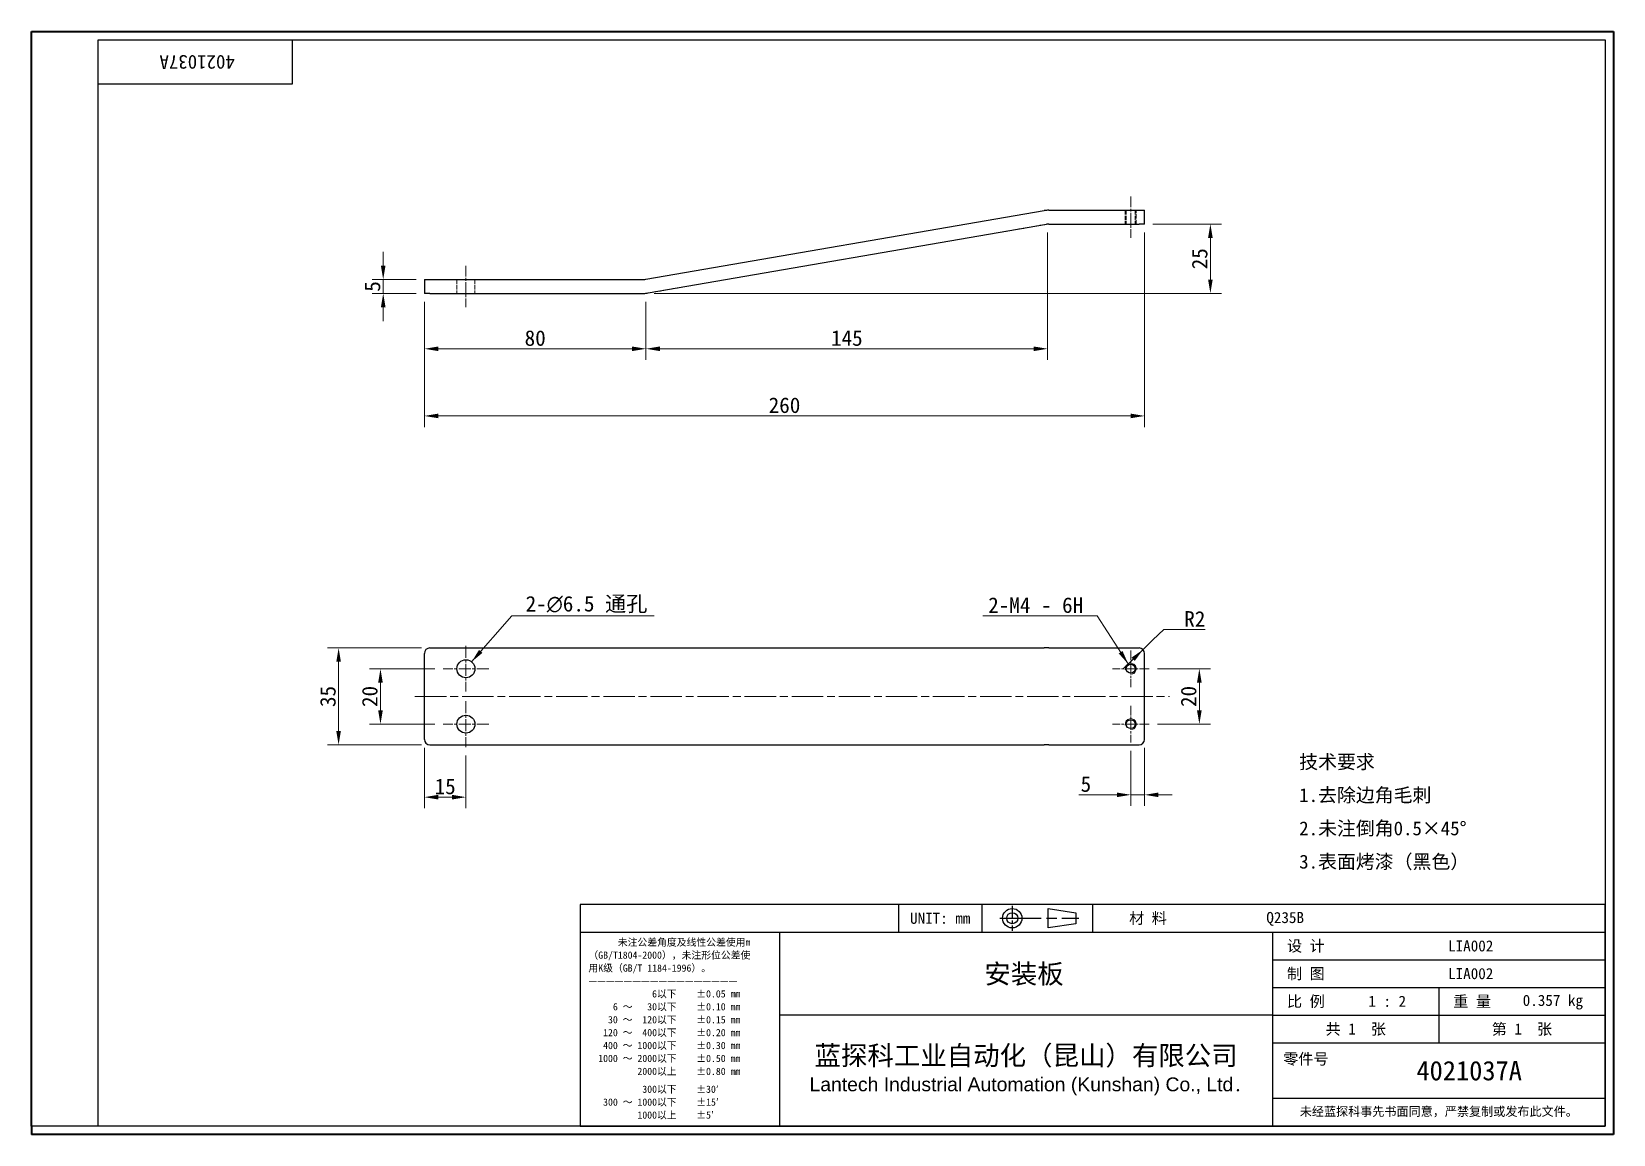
# Model space of a CAD drawing. Header units: millimetres. Extents: x 12 to 583, y 11 to 409.
import ezdxf
from ezdxf.enums import TextEntityAlignment as Align

# ---------------------------------------------------------------- set-up
doc = ezdxf.new("R2010")
doc.units = ezdxf.units.MM
doc.header["$LTSCALE"] = 2
for name, pattern in [('CHAIN', [0.3543, 0.2362, -0.0295, 0.0591, -0.0295]), ('DASHED', [0.2067, 0.1654, -0.0413]), ('DOTTED', [0.0482, 0.0069, -0.0413])]:
    doc.linetypes.add(name, pattern=pattern)
for name, color, linetype, lineweight in [('1', 7, 'Continuous', 18), ('可见 (ISO)', 7, 'Continuous', 25), ('可见窄的 (ISO)', 7, 'Continuous', 18), ('图框 (ISO)', 7, 'Continuous', 35), ('标题 (ISO)', 7, 'Continuous', 25), ('草图几何图元 (ISO)', 7, 'Continuous', 18)]:
    doc.layers.add(name, color=color, linetype=linetype, lineweight=lineweight)
for name, color, linetype, lineweight, true_color in [('中心标记 (ISO)', 1, 'CHAIN', 18, 0xff0000), ('中心线 (ISO)', 1, 'CHAIN', 18, 0xff0000), ('尺寸 (ISO)', 7, 'Continuous', 18, 0x008000), ('符号 (ISO)', 7, 'Continuous', 18, 0x008000), ('隐藏 (ISO)', 5, 'DASHED', 18, 0x0000ff)]:
    doc.layers.add(name, color=color, linetype=linetype, lineweight=lineweight, true_color=true_color)
doc.styles.add('文本样式164', font='SimSun.ttf')
doc.styles.add('文本样式165', font='SimSun.ttf')
doc.styles.add('文本样式74', font='SimSun.ttf')
doc.styles.add('最新国标', font='simfang.ttf')
doc.styles.add('注释文本 (ISO)', font='simfang.ttf')
doc.dimstyles.new('默认 (GB)', dxfattribs={"dimscale": 2, "dimtxt": 2.8, "dimasz": 2.5, "dimexe": 2, "dimexo": 1.5, "dimgap": 0.5, "dimtad": 1, "dimtoh": 1, "dimdsep": 46, "dimtxsty": '最新国标', "dimcen": 0.09, "dimdle": 10, "dimclrd": 256, "dimclre": 256, "dimclrt": 256, "dimaunit": 1, "dimadec": 3, "dimazin": 2, "dimtfac": 0.535714, "dimtmove": 0, "dimatfit": 3, "dimfxl": 0, "dimtolj": 1, "dimtzin": 0, "dimlwd": -1, "dimlwe": -1, "dimarcsym": 0})
doc.dimstyles.new('默认 (GB)$7', dxfattribs={"dimscale": 2, "dimtxt": 2.8, "dimasz": 2.5, "dimexe": 2, "dimexo": 1.5, "dimgap": 0.5, "dimtad": 1, "dimtoh": 1, "dimdsep": 46, "dimtxsty": '最新国标', "dimcen": 0.09, "dimdle": 10, "dimclrd": 256, "dimclre": 256, "dimclrt": 256, "dimaunit": 1, "dimadec": 3, "dimazin": 2, "dimtfac": 0.535714, "dimtmove": 0, "dimatfit": 3, "dimfxl": 0, "dimtolj": 1, "dimtzin": 0, "dimlwd": -1, "dimlwe": -1, "dimarcsym": 0})

# ---------------------------------------------------------------- blocks, each defined once
blk = doc.blocks.new('图框 最新国标')
at = {"layer": '图框 (ISO)'}
for p, q in [((6, 7), (6, 204.5)), ((6, 204.5), (291.5, 204.5)), ((291.5, 204.5), (291.5, 5.5)), ((6, 7), (6, 5.5)), ((6, 7), (6, 5.5)), ((291.5, 5.5), (6, 5.5))]:
    blk.add_line(p, q, dxfattribs=at)
at = {"layer": '图框 (ISO)', "color": 7, "linetype": 'Continuous', "lineweight": 25}
for p, q in [((18, 203), (290, 203)), ((18, 7), (18, 203)), ((18, 203), (290, 203)), ((53, 203), (53, 195)), ((290, 203), (290, 7)), ((290, 203), (290, 7)), ((53, 195), (18, 195)), ((290, 7), (6, 7)), ((290, 7), (18, 7))]:
    blk.add_line(p, q, dxfattribs=at)
at = {"layer": '图框 (ISO)', "style": '文本样式74'}
blk.add_attdef('零件代号_001', (42.68, 200.25), '', height=2.5, rotation=180, dxfattribs=at)
blk = doc.blocks.new('标题栏 最新国标')
at = {"layer": '标题 (ISO)'}
for p, q in [((381.98, -183.84), (196.98, -183.84)), ((196.98, -183.84), (196.98, -223.84)), ((254.48, -183.84), (254.48, -188.84)), ((269.48, -183.84), (269.48, -188.84)), ((281.48, -188.09), (281.48, -184.59)), ((281.48, -184.59), (286.48, -185.34)), ((286.48, -185.34), (286.48, -187.34)), ((289.48, -183.84), (289.48, -188.84)), ((381.98, -223.84), (381.98, -183.84)), ((383.48, -183.84), (383.48, -225.34)), ((286.48, -187.34), (281.48, -188.09)), ((196.98, -188.84), (381.98, -188.84)), ((232.98, -188.84), (232.98, -223.84)), ((321.98, -188.84), (321.98, -223.84)), ((321.98, -193.84), (381.98, -193.84)), ((321.98, -198.84), (381.98, -198.84)), ((351.98, -198.84), (351.98, -208.84)), ((321.98, -203.84), (232.98, -203.84)), ((321.98, -203.84), (381.98, -203.84)), ((321.98, -208.84), (381.98, -208.84)), ((321.98, -218.84), (381.98, -218.84)), ((196.98, -223.84), (381.98, -223.84)), ((383.48, -225.34), (196.98, -225.34))]:
    blk.add_line(p, q, dxfattribs=at)
at = {"layer": '标题 (ISO)', "linetype": 'CHAIN', "ltscale": 5.000333}
blk.add_line((274.98, -184.09), (274.98, -188.59), dxfattribs=at)
at = {"layer": '标题 (ISO)', "linetype": 'CHAIN', "ltscale": 15.834605}
blk.add_line((272.73, -186.34), (286.98, -186.34), dxfattribs=at)
at = {"layer": '标题 (ISO)'}
for radius in [1.75, 1]:
    blk.add_circle((274.98, -186.34), radius, dxfattribs=at)
at = {"layer": '1', "style": '文本样式164'}
for s, p in [('UNIT: mm', (261.98, -186.34)), ('材 料', (299.48, -186.34)), ('设 计', (327.98, -191.34)), ('制 图', (327.98, -196.34)), ('比 例', (327.98, -201.34)), ('重 量', (357.98, -201.34)), ('共 1  张', (336.98, -206.34)), ('第 1  张', (366.98, -206.34))]:
    blk.add_text(s, height=2, dxfattribs=at).set_placement(p, align=Align.MIDDLE_CENTER)
at = {"layer": '标题 (ISO)', "char_height": 2, "style": '注释文本 (ISO)'}
for s, insert, attachment_point, line_spacing_factor in [('{\\fSimSun|b0|i0|c134|p2;\\H0.65x;      未注公差角度及线性公差使用m\\P（GB/T1804-2000），未注形位公差使\\P用K级（GB/T 1184-1996）。\\P—————————————————\\P             6以下    ±0.05 mm\\P     6 ～   30以下    ±0.10 mm\\P    30 ～  120以下    ±0.15 mm\\P   120 ～  400以下    ±0.20 mm\\P   400 ～ 1000以下    ±0.30 mm\\P  1000 ～ 2000以下    ±0.50 mm\\P          2000以上    ±0.80 mm\\P\\H0.38462x;\\P\\H2.6x;           300以下    ±30′\\P   300 ～ 1000以下    ±15′\\P          1000以上    ±5′}', (198.48, -206.34), 4, 1.075116), ('{\\fMicrosoft YaHei|b0|i0|c134|p34;\\H1.75x;蓝探科工业自动化（昆山）有限公司\\P\\fArial|b0|i0|c0|p34;\\H0.71429x;Lantech Industrial Automation (Kunshan) Co., Ltd\\fFangSong|b0|i0|c134|p49;.\\H1.15195x; }', (277.48, -213.84), 5, 0.978695)]:
    blk.add_mtext(s, dxfattribs=dict(at, insert=insert, attachment_point=attachment_point, line_spacing_factor=line_spacing_factor))
at = {"layer": '标题 (ISO)', "attachment_point": 5, "style": '注释文本 (ISO)'}
for s, insert, char_height in [('\\fFangSong|b0|i0;零件号', (327.98, -211.84), 2), ('\\fSimSun|b0|i0;{\\H1.6000;未经蓝探科事先书面同意，严禁复制或发布此文件。}', (351.98, -221.34), 1.6)]:
    blk.add_mtext(s, dxfattribs=dict(at, insert=insert, char_height=char_height))
at = {"layer": '标题 (ISO)'}
for tag, p, height, style in [('材料_001', (320.84, -187.21), 2, '注释文本 (ISO)'), ('设计人_001', (353.65, -192.33), 2, '注释文本 (ISO)'), ('库存编号_001', (269.94, -198.13), 3.5, '文本样式165'), ('设计人_001', (353.65, -197.33), 2, '注释文本 (ISO)'), ('视图比例_001', (339.26, -202.33), 2, '注释文本 (ISO)'), ('质量\\P3;_001', (367.12, -202.16), 2, '注释文本 (ISO)'), ('零件代号_001', (347.93, -215.59), 3.5, '文本样式165')]:
    blk.add_attdef(tag, p, '', height=height, dxfattribs=dict(at, style=style))
blk = doc.blocks.new('*D5')
at = {"layer": 'Defpoints', "color": 0, "transparency": 16777216}
for p in [(153.78, 314.53), (233.78, 314.53), (233.78, 294.53)]:
    blk.add_point(p, dxfattribs=at)
at = {"layer": '尺寸 (ISO)', "color": 116, "true_color": 0x00803f, "transparency": 16777216}
for p, q in [((153.78, 311.53), (153.78, 290.53)), ((233.78, 311.53), (233.78, 290.53)), ((158.78, 294.53), (228.78, 294.53))]:
    blk.add_line(p, q, dxfattribs=at)
for points in [[(158.78, 295.36), (158.78, 293.7), (153.78, 294.53)], [(228.78, 295.36), (228.78, 293.7), (233.78, 294.53)]]:
    blk.add_solid(points, dxfattribs=at)
at = {"layer": '尺寸 (ISO)', "transparency": 16777216, "insert": (193.78, 298.36), "char_height": 5.6, "attachment_point": 5, "style": '最新国标'}
blk.add_mtext('\\A1;80', dxfattribs=at)
blk = doc.blocks.new('*D6')
at = {"layer": 'Defpoints', "color": 0, "transparency": 16777216}
for p in [(378.78, 339.53), (233.78, 314.53), (378.78, 294.53)]:
    blk.add_point(p, dxfattribs=at)
at = {"layer": '尺寸 (ISO)', "color": 116, "true_color": 0x00803f, "transparency": 16777216}
for p, q in [((378.78, 336.53), (378.78, 290.53)), ((233.78, 311.53), (233.78, 290.53)), ((238.78, 294.53), (373.78, 294.53))]:
    blk.add_line(p, q, dxfattribs=at)
for points in [[(238.78, 295.36), (238.78, 293.7), (233.78, 294.53)], [(373.78, 295.36), (373.78, 293.7), (378.78, 294.53)]]:
    blk.add_solid(points, dxfattribs=at)
at = {"layer": '尺寸 (ISO)', "transparency": 16777216, "insert": (306.28, 298.36), "char_height": 5.6, "attachment_point": 5, "style": '最新国标'}
blk.add_mtext('\\A1;145', dxfattribs=at)
blk = doc.blocks.new('*D7')
at = {"layer": 'Defpoints', "color": 0, "transparency": 16777216}
for p in [(413.78, 339.53), (153.78, 314.53), (413.78, 270.3)]:
    blk.add_point(p, dxfattribs=at)
at = {"layer": '尺寸 (ISO)', "color": 116, "true_color": 0x00803f, "transparency": 16777216}
for p, q in [((413.78, 336.53), (413.78, 266.3)), ((153.78, 311.53), (153.78, 266.3)), ((158.78, 270.3), (408.78, 270.3))]:
    blk.add_line(p, q, dxfattribs=at)
for points in [[(158.78, 271.13), (158.78, 269.47), (153.78, 270.3)], [(408.78, 271.13), (408.78, 269.47), (413.78, 270.3)]]:
    blk.add_solid(points, dxfattribs=at)
at = {"layer": '尺寸 (ISO)', "transparency": 16777216, "insert": (283.78, 274.13), "char_height": 5.6, "attachment_point": 5, "style": '最新国标'}
blk.add_mtext('\\A1;260', dxfattribs=at)
blk = doc.blocks.new('*D8')
at = {"layer": 'Defpoints', "color": 0, "transparency": 16777216}
for p in [(413.78, 339.53), (437.53, 339.53), (233.78, 314.53)]:
    blk.add_point(p, dxfattribs=at)
at = {"layer": '尺寸 (ISO)', "color": 116, "true_color": 0x00803f, "transparency": 16777216}
for p, q in [((416.78, 339.53), (441.53, 339.53)), ((437.53, 319.53), (437.53, 334.53)), ((236.78, 314.53), (441.53, 314.53))]:
    blk.add_line(p, q, dxfattribs=at)
for points in [[(436.69, 334.53), (438.36, 334.53), (437.53, 339.53)], [(436.69, 319.53), (438.36, 319.53), (437.53, 314.53)]]:
    blk.add_solid(points, dxfattribs=at)
at = {"layer": '尺寸 (ISO)', "transparency": 16777216, "insert": (433.69, 327.03), "char_height": 5.6, "attachment_point": 5, "rotation": 90, "style": '最新国标'}
blk.add_mtext('\\A1;25', dxfattribs=at)
blk = doc.blocks.new('*D9')
at = {"layer": 'Defpoints', "color": 0, "transparency": 16777216}
for p in [(138.92, 319.53), (153.78, 319.53), (153.78, 314.53)]:
    blk.add_point(p, dxfattribs=at)
at = {"layer": '尺寸 (ISO)', "color": 116, "true_color": 0x00803f, "transparency": 16777216}
for p, q in [((138.92, 324.53), (138.92, 329.53)), ((150.78, 319.53), (134.92, 319.53)), ((150.78, 314.53), (134.92, 314.53)), ((138.92, 314.53), (138.92, 319.53)), ((138.92, 309.53), (138.92, 304.53))]:
    blk.add_line(p, q, dxfattribs=at)
for points in [[(138.08, 324.53), (139.75, 324.53), (138.92, 319.53)], [(138.08, 309.53), (139.75, 309.53), (138.92, 314.53)]]:
    blk.add_solid(points, dxfattribs=at)
at = {"layer": '尺寸 (ISO)', "transparency": 16777216, "insert": (135.08, 317.03), "char_height": 5.6, "attachment_point": 5, "rotation": 90, "style": '最新国标'}
blk.add_mtext('\\A1;5', dxfattribs=at)
blk = doc.blocks.new('*D10')
at = {"layer": 'Defpoints', "color": 0, "transparency": 16777216}
for p in [(153.78, 153.55), (168.78, 150.8), (168.78, 132.7)]:
    blk.add_point(p, dxfattribs=at)
at = {"layer": '尺寸 (ISO)', "color": 116, "true_color": 0x00803f, "transparency": 16777216}
for p, q in [((153.78, 150.55), (153.78, 128.7)), ((168.78, 147.8), (168.78, 128.7)), ((158.78, 132.7), (163.78, 132.7))]:
    blk.add_line(p, q, dxfattribs=at)
for points in [[(158.78, 133.53), (158.78, 131.86), (153.78, 132.7)], [(163.78, 133.53), (163.78, 131.86), (168.78, 132.7)]]:
    blk.add_solid(points, dxfattribs=at)
at = {"layer": '尺寸 (ISO)', "transparency": 16777216, "insert": (161.28, 136.53), "char_height": 5.6, "attachment_point": 5, "style": '最新国标'}
blk.add_mtext('\\A1;15', dxfattribs=at)
blk = doc.blocks.new('*D11')
at = {"layer": 'Defpoints', "color": 0, "transparency": 16777216}
for p in [(408.78, 152.43), (413.78, 153.55), (408.78, 133.55)]:
    blk.add_point(p, dxfattribs=at)
at = {"layer": '尺寸 (ISO)', "color": 116, "true_color": 0x00803f, "transparency": 16777216}
for p, q in [((408.78, 149.43), (408.78, 129.55)), ((413.78, 150.55), (413.78, 129.55)), ((403.78, 133.55), (390.02, 133.55)), ((413.78, 133.55), (408.78, 133.55)), ((418.78, 133.55), (423.78, 133.55))]:
    blk.add_line(p, q, dxfattribs=at)
for points in [[(403.78, 134.38), (403.78, 132.72), (408.78, 133.55)], [(418.78, 134.38), (418.78, 132.72), (413.78, 133.55)]]:
    blk.add_solid(points, dxfattribs=at)
at = {"layer": '尺寸 (ISO)', "transparency": 16777216, "insert": (392.58, 137.38), "char_height": 5.6, "attachment_point": 5, "style": '最新国标'}
blk.add_mtext('\\A1;5', dxfattribs=at)
blk = doc.blocks.new('*D12')
at = {"layer": 'Defpoints', "color": 0, "transparency": 16777216}
for p in [(122.81, 186.55), (155.78, 186.55), (155.78, 151.55)]:
    blk.add_point(p, dxfattribs=at)
at = {"layer": '尺寸 (ISO)', "color": 116, "true_color": 0x00803f, "transparency": 16777216}
for p, q in [((152.78, 186.55), (118.81, 186.55)), ((122.81, 156.55), (122.81, 181.55)), ((152.78, 151.55), (118.81, 151.55))]:
    blk.add_line(p, q, dxfattribs=at)
for points in [[(121.98, 181.55), (123.64, 181.55), (122.81, 186.55)], [(121.98, 156.55), (123.64, 156.55), (122.81, 151.55)]]:
    blk.add_solid(points, dxfattribs=at)
at = {"layer": '尺寸 (ISO)', "transparency": 16777216, "insert": (118.98, 169.05), "char_height": 5.6, "attachment_point": 5, "rotation": 90, "style": '最新国标'}
blk.add_mtext('\\A1;35', dxfattribs=at)
blk = doc.blocks.new('*D13')
at = {"layer": 'Defpoints', "color": 0, "transparency": 16777216}
for p in [(160.53, 179.05), (137.93, 159.05), (160.53, 159.05)]:
    blk.add_point(p, dxfattribs=at)
at = {"layer": '尺寸 (ISO)', "color": 116, "true_color": 0x00803f, "transparency": 16777216}
for p, q in [((157.53, 179.05), (133.93, 179.05)), ((137.93, 174.05), (137.93, 164.05)), ((157.53, 159.05), (133.93, 159.05))]:
    blk.add_line(p, q, dxfattribs=at)
for points in [[(137.09, 174.05), (138.76, 174.05), (137.93, 179.05)], [(137.09, 164.05), (138.76, 164.05), (137.93, 159.05)]]:
    blk.add_solid(points, dxfattribs=at)
at = {"layer": '尺寸 (ISO)', "transparency": 16777216, "insert": (134.09, 169.05), "char_height": 5.6, "attachment_point": 5, "rotation": 90, "style": '最新国标'}
blk.add_mtext('\\A1;20', dxfattribs=at)
blk = doc.blocks.new('*D14')
at = {"layer": 'Defpoints', "color": 0, "transparency": 16777216}
for p in [(415.4, 179.05), (433.54, 179.05), (415.4, 159.05)]:
    blk.add_point(p, dxfattribs=at)
at = {"layer": '尺寸 (ISO)', "color": 116, "true_color": 0x00803f, "transparency": 16777216}
for p, q in [((418.4, 179.05), (437.54, 179.05)), ((433.54, 164.05), (433.54, 174.05)), ((418.4, 159.05), (437.54, 159.05))]:
    blk.add_line(p, q, dxfattribs=at)
for points in [[(432.7, 174.05), (434.37, 174.05), (433.54, 179.05)], [(432.7, 164.05), (434.37, 164.05), (433.54, 159.05)]]:
    blk.add_solid(points, dxfattribs=at)
at = {"layer": '尺寸 (ISO)', "transparency": 16777216, "insert": (429.7, 169.05), "char_height": 5.6, "attachment_point": 5, "rotation": 90, "style": '最新国标'}
blk.add_mtext('\\A1;20', dxfattribs=at)
blk = doc.blocks.new('*D15')
at = {"layer": 'Defpoints', "color": 0, "transparency": 16777216}
for p in [(411.78, 184.55), (413.21, 185.95)]:
    blk.add_point(p, dxfattribs=at)
at = {"layer": '尺寸 (ISO)', "color": 116, "true_color": 0x00803f, "transparency": 16777216}
for p, q in [((413.21, 185.95), (416.8, 189.43)), ((420.71, 193.24), (416.8, 189.43)), ((435.62, 193.24), (420.71, 193.24)), ((411.78, 184.55), (413.21, 185.95)), ((409.63, 182.46), (406.04, 178.97))]:
    blk.add_line(p, q, dxfattribs=at)
blk.add_solid([(409.05, 183.06), (410.21, 181.86), (413.21, 185.95)], dxfattribs=at)
at = {"layer": '尺寸 (ISO)', "transparency": 16777216, "insert": (431.91, 197.04), "char_height": 5.6, "attachment_point": 5, "style": '最新国标'}
blk.add_mtext('\\A1;R2', dxfattribs=at)

msp = doc.modelspace()

# ---------------------------------------------------------------- linework, layer by layer
at = {"layer": '中心标记 (ISO)', "ltscale": 9.167361}
for p, q in [((168.7787, 187.3012), (168.7787, 170.8012)), ((177.0287, 179.0512), (160.5287, 179.0512)), ((168.7787, 167.3012), (168.7787, 150.8012)), ((177.0287, 159.0512), (160.5287, 159.0512))]:
    msp.add_line(p, q, dxfattribs=at)
at = {"layer": '中心标记 (ISO)', "ltscale": 7.357204}
for p, q in [((408.7787, 185.6722), (408.7787, 172.4302)), ((415.3997, 179.0512), (402.1577, 179.0512)), ((408.7787, 165.6722), (408.7787, 152.4302)), ((415.3997, 159.0512), (402.1577, 159.0512))]:
    msp.add_line(p, q, dxfattribs=at)
at = {"layer": '中心线 (ISO)', "ltscale": 8.333956}
for p, q in [((408.7787, 349.531), (408.7787, 334.531)), ((168.7787, 324.531), (168.7787, 309.531))]:
    msp.add_line(p, q, dxfattribs=at)
at = {"layer": '中心线 (ISO)', "ltscale": 23.990969}
msp.add_line((150.3815, 169.0512), (422.8187, 169.0512), dxfattribs=at)
at = {"layer": '可见 (ISO)'}
for p, q in [((233.7725, 319.6037), (377.5075, 344.3856)), ((379.2066, 344.531), (411.7787, 344.531)), ((411.7787, 344.531), (413.7787, 344.531)), ((413.7787, 339.531), (413.7787, 344.531)), ((234.622, 314.6764), (378.357, 339.4583)), ((379.2066, 339.531), (411.7787, 339.531)), ((413.7787, 339.531), (411.7787, 339.531)), ((153.7787, 319.531), (153.7787, 314.531)), ((153.7787, 319.531), (155.7787, 319.531)), ((155.7787, 314.531), (153.7787, 314.531)), ((155.7787, 319.531), (232.9229, 319.531)), ((155.7787, 314.531), (232.9229, 314.531)), ((153.7787, 153.5512), (153.7787, 184.5512)), ((155.7787, 186.5512), (232.9229, 186.5512)), ((232.9229, 186.5512), (233.7725, 186.5512)), ((233.7725, 186.5512), (377.5075, 186.5512)), ((379.2066, 186.5512), (377.5075, 186.5512)), ((379.2066, 186.5512), (411.7787, 186.5512)), ((413.7787, 153.5512), (413.7787, 184.5512)), ((155.7787, 151.5512), (232.9229, 151.5512)), ((232.9229, 151.5512), (233.7725, 151.5512)), ((233.7725, 151.5512), (377.5075, 151.5512)), ((379.2066, 151.5512), (377.5075, 151.5512)), ((379.2066, 151.5512), (411.7787, 151.5512))]:
    msp.add_line(p, q, dxfattribs=at)
for centre, radius in [((168.7787, 179.0512), 3.25), ((408.7787, 179.0512), 1.621), ((168.7787, 159.0512), 3.25), ((408.7787, 159.0512), 1.621)]:
    msp.add_circle(centre, radius, dxfattribs=at)
for centre, radius, start, end in [((379.2066, 334.531), 10, 90, 99.782407), ((379.2066, 334.531), 5, 90, 99.782407), ((232.9229, 324.531), 5, 270, 279.782407), ((232.9229, 324.531), 10, 270, 279.782407), ((155.7787, 184.5512), 2, 90, 180), ((411.7787, 184.5512), 2, 0, 90), ((155.7787, 153.5512), 2, 180, 270), ((411.7787, 153.5512), 2, 270, 0)]:
    msp.add_arc(centre, radius, start, end, dxfattribs=at)
at = {"layer": '可见窄的 (ISO)'}
for centre in [(408.7787, 179.0512), (408.7787, 159.0512)]:
    msp.add_arc(centre, 2, 280, 190, dxfattribs=at)
at = {"layer": '草图几何图元 (ISO)', "linetype": 'DOTTED', "ltscale": 13.305097}
msp.add_line((363.6111, 336.9159), (378.7787, 339.531), dxfattribs=at)
at = {"layer": '草图几何图元 (ISO)', "linetype": 'DOTTED', "ltscale": 12.70332}
msp.add_line((393.4739, 339.531), (378.7787, 339.531), dxfattribs=at)
at = {"layer": '草图几何图元 (ISO)', "linetype": 'DOTTED', "ltscale": 12.943387}
msp.add_line((222.549, 314.531), (233.7787, 314.531), dxfattribs=at)
at = {"layer": '草图几何图元 (ISO)', "linetype": 'DOTTED', "ltscale": 13.071663}
msp.add_line((246.1965, 316.672), (233.7787, 314.531), dxfattribs=at)
at = {"layer": '隐藏 (ISO)', "ltscale": 4.761642}
for p, q in [((406.7787, 344.531), (406.7787, 339.531)), ((407.1577, 344.531), (407.1577, 339.531)), ((410.3997, 344.531), (410.3997, 339.531)), ((410.7787, 339.531), (410.7787, 344.531)), ((165.5287, 319.531), (165.5287, 314.531)), ((172.0287, 319.531), (172.0287, 314.531))]:
    msp.add_line(p, q, dxfattribs=at)

# ---------------------------------------------------------------- block references
at = {"xscale": 2, "yscale": 2, "zscale": 2}
msp.add_blockref('图框 最新国标', (0, 0), dxfattribs=at).add_auto_attribs({'零件代号_001': '4021037A'})
ref = msp.add_blockref('标题栏 最新国标', (-183.9651, 461.6886), dxfattribs=dict(xscale=2, yscale=2, zscale=2))
ref.add_attrib('零件代号_001', '4021037A', (511.8994, 30.5), dxfattribs={"layer": '标题 (ISO)', "height": 7, "style": '文本样式165'})
ref.add_attrib('库存编号_001', '安装板', (355.9246, 65.4218), dxfattribs={"layer": '标题 (ISO)', "height": 7, "style": '文本样式165'})
ref.add_attrib('质量\\P3;_001', '0.357 kg', (550.2743, 57.3657), dxfattribs={"layer": '标题 (ISO)', "height": 4, "style": '注释文本 (ISO)'})
ref.add_attrib('视图比例_001', '1 : 2', (494.56, 57.0343), dxfattribs={"layer": '标题 (ISO)', "height": 4, "style": '注释文本 (ISO)'})
ref.add_attrib('设计人_001', 'LIA002', (523.3371, 77.0229), dxfattribs={"layer": '标题 (ISO)', "height": 4, "style": '注释文本 (ISO)'})
ref.add_attrib('设计人_001', 'LIA002', (523.3371, 67.0229), dxfattribs={"layer": '标题 (ISO)', "height": 4, "style": '注释文本 (ISO)'})
ref.add_attrib('材料_001', 'Q235B', (457.72, 87.2629), dxfattribs={"layer": '标题 (ISO)', "height": 4, "style": '注释文本 (ISO)'})

# ---------------------------------------------------------------- texts
at = {"layer": '符号 (ISO)'}
for s, insert, char_height, width, attachment_point, line_spacing_factor, style in [('2-\\fAIGDT|b0|i0;{\\H5.6000;n}\\fFangSong|b0|i0;{\\H5.6000;6.5 通孔}', (190.3354, 199.1005), 5.6, 48.675743, 7, 0.49, '最新国标'), ('2-M4 - 6H', (391.6086, 199.1209), 5.6, 38.10358, 9, 0.49, '最新国标'), ('\\fFangSong|b0|i0;{\\H5.0000;技术要求\\P}\\fFangSong|b0|i0;{\\H5.0000;1.去除边角毛刺\\P}\\fFangSong|b0|i0;{\\H5.0000;2.未注倒角0.5×45°\\P}\\fFangSong|b0|i0;{\\H5.0000;3.表面烤漆（黑色）}', (469.5951, 127.1234), 5, 71.111112, 4, 1.441304, '注释文本 (ISO)')]:
    msp.add_mtext(s, dxfattribs=dict(at, insert=insert, char_height=char_height, width=width, attachment_point=attachment_point, line_spacing_factor=line_spacing_factor, style=style))

# ---------------------------------------------------------------- dimensions: what is measured, and where the dimension line sits
at = {"layer": '尺寸 (ISO)', "color": 116, "true_color": 0x00803f}
for base, p1, p2, angle, override, picture, middle in [((413.7787, 270.301), (153.7787, 314.531), (413.7787, 339.531), 180, {"dimgap": 0.5, "dimtoh": 0, "dimdec": 2, "dimtol": 0, "dimlim": 0, "dimtp": 0, "dimtm": 0, "dimtdec": 2, "dimtofl": 0, "dimatfit": 1}, '*D7', (283.7787, 270.301)), ((378.7787, 294.531), (233.7787, 314.531), (378.7787, 339.531), 180, {"dimgap": 0.5, "dimtoh": 0, "dimdec": 2, "dimtol": 0, "dimlim": 0, "dimtp": 0, "dimtm": 0, "dimtdec": 2, "dimtofl": 0, "dimatfit": 1}, '*D6', (306.2787, 294.531)), ((437.5253, 339.531), (233.7787, 314.531), (413.7787, 339.531), 270, {"dimgap": 0.5, "dimtoh": 0, "dimdec": 2, "dimtol": 0, "dimlim": 0, "dimtp": 0, "dimtm": 0, "dimtdec": 2, "dimtofl": 0, "dimatfit": 1}, '*D8', (437.5253, 327.031)), ((138.9169, 319.531), (153.7787, 314.531), (153.7787, 319.531), 270, {"dimgap": 0.5, "dimtoh": 0, "dimdec": 2, "dimtol": 0, "dimlim": 0, "dimtp": 0, "dimtm": 0, "dimtdec": 2, "dimtofl": 1, "dimatfit": 1}, '*D9', (138.9169, 317.031)), ((233.7787, 294.531), (153.7787, 314.531), (233.7787, 314.531), 180, {"dimgap": 0.5, "dimtoh": 0, "dimdec": 2, "dimtol": 0, "dimlim": 0, "dimtp": 0, "dimtm": 0, "dimtdec": 2, "dimtofl": 0, "dimatfit": 1}, '*D5', (193.7787, 294.531)), ((122.8083, 186.5512), (155.7787, 151.5512), (155.7787, 186.5512), 270, {"dimgap": 0.5, "dimtoh": 0, "dimdec": 2, "dimtol": 0, "dimlim": 0, "dimtp": 0, "dimtm": 0, "dimtdec": 2, "dimtofl": 0, "dimatfit": 1}, '*D12', (122.8083, 169.0512)), ((137.9261, 159.0512), (160.5287, 179.0512), (160.5287, 159.0512), 90, {"dimgap": 0.5, "dimtoh": 0, "dimdec": 2, "dimtol": 0, "dimlim": 0, "dimtp": 0, "dimtm": 0, "dimtdec": 2, "dimtofl": 0, "dimatfit": 1}, '*D13', (137.9261, 169.0512)), ((433.5369, 179.0512), (415.3997, 159.0512), (415.3997, 179.0512), 90, {"dimgap": 0.5, "dimtoh": 0, "dimdec": 2, "dimtol": 0, "dimlim": 0, "dimtp": 0, "dimtm": 0, "dimtdec": 2, "dimtofl": 0, "dimatfit": 1}, '*D14', (433.5369, 169.0512))]:
    dim = msp.add_linear_dim(base=base, p1=p1, p2=p2, angle=angle, dimstyle='默认 (GB)', override=override, dxfattribs=at)
    dim.commit()
    dim.dimension.update_dxf_attribs({"geometry": picture, "text_midpoint": middle, "dimtype": 160})
dim = msp.add_radius_dim(center=(411.7787, 184.5512), mpoint=(413.2126, 185.9454), dimstyle='默认 (GB)', override={"dimgap": 0.5, "dimtih": 1, "dimdec": 2, "dimlfac": 1, "dimcen": 0, "dimtol": 0, "dimlim": 0, "dimtp": 0, "dimtm": 0, "dimtdec": 2}, dxfattribs=at)
dim.commit()
dim.dimension.update_dxf_attribs({"geometry": '*D15', "text_midpoint": (431.9062, 193.2396), "dimtype": 164})
for base, p1, p2, override, picture, middle in [((168.7787, 132.6964), (153.7787, 153.5512), (168.7787, 150.8012), {"dimgap": 0.5, "dimtoh": 0, "dimdec": 2, "dimtol": 0, "dimlim": 0, "dimtp": 0, "dimtm": 0, "dimtdec": 2, "dimtofl": 0, "dimatfit": 1}, '*D10', (161.2787, 132.6964)), ((408.7787, 133.5512), (413.7787, 153.5512), (408.7787, 152.4302), {"dimgap": 0.5, "dimtoh": 0, "dimdec": 2, "dimtol": 0, "dimlim": 0, "dimtp": 0, "dimtm": 0, "dimtdec": 2, "dimtofl": 1, "dimatfit": 1}, '*D11', (392.5768, 133.5512))]:
    dim = msp.add_linear_dim(base=base, p1=p1, p2=p2, dimstyle='默认 (GB)', override=override, dxfattribs=at)
    dim.commit()
    dim.dimension.update_dxf_attribs({"geometry": picture, "text_midpoint": middle, "dimtype": 160})

# ---------------------------------------------------------------- leaders
at = {"layer": '符号 (ISO)', "annotation_type": 0, "has_hookline": 1}
for points, hookline_direction, text_width in [([(170.8423, 181.5619), (185.3354, 198.1672), (190.3354, 198.1672)], 0, 46.4179), ([(407.8376, 180.8159), (396.6086, 198.1875), (391.6086, 198.1875)], 1, 36.288)]:
    msp.add_leader(points, dimstyle='默认 (GB)$7', override={"dimgap": 0, "dimtad": 1}, dxfattribs=dict(at, hookline_direction=hookline_direction, text_width=text_width))

doc.saveas('drawing.dxf')
